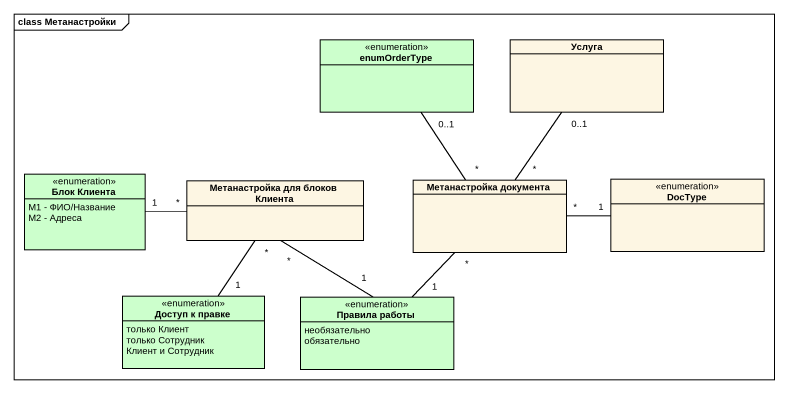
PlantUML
@startuml
mainframe class Метанастройки
hide circle
hide empty members
enum enumOrderType #CCFFCC
class Услуга
enum "Блок Клиента" as Блок_Клиента #CCFFCC {
  M1 - ФИО/Название
  M2 - Адреса
}
class "Метанастройка для блоков Клиента" as Метанастройка_для_блоков
class "Метанастройка документа" as Метанастройка_документа
enum DocType
enum "Доступ к правке" as Доступ_к_правке #CCFFCC {
  только Клиент
  только Сотрудник
  Клиент и Сотрудник
}
enum "Правила работы" as Правила_работы #CCFFCC {
  необязательно
  обязательно
}
Метанастройка_для_блоков "*" -left- "1" Блок_Клиента
Метанастройка_для_блоков "*" -- "1" Доступ_к_правке
Метанастройка_для_блоков "*" -- "1" Правила_работы
Метанастройка_документа "*" -up- "0..1" enumOrderType
Метанастройка_документа "*" -up- "0..1" Услуга
Метанастройка_документа "*" -right- "1" DocType
Метанастройка_документа "*" -- "1" Правила_работы
@enduml
